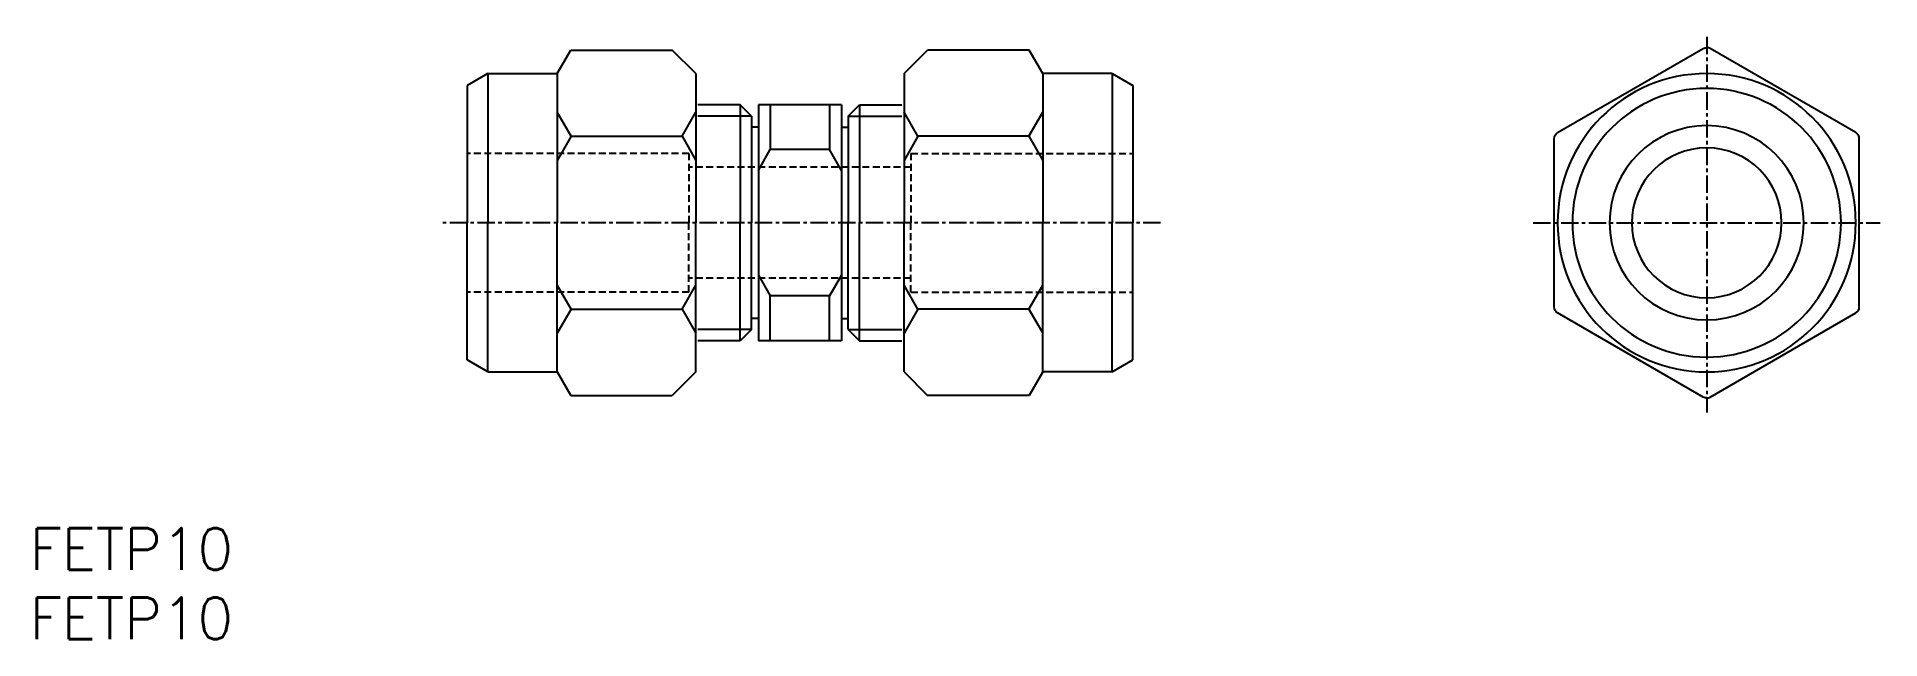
# Model space of a CAD drawing. Extents: x 1 to 133, y 0 to 43.
import ezdxf

# ---------------------------------------------------------------- set-up
doc = ezdxf.new("R2010")
doc.units = 0
doc.linetypes.add('CENTER', pattern=[2, 1.25, -0.25, 0.25, -0.25])
doc.linetypes.add('DASHED', pattern=[0.75, 0.5, -0.25])
doc.layers.get('0').update_dxf_attribs({"linetype": 'CONTINUOUS'})
doc.layers.add('CENTER', color=1, linetype='CENTER')
doc.styles.get("Standard").update_dxf_attribs({"font": 'txt.shx'})

# ---------------------------------------------------------------- blocks, each defined once
blk = doc.blocks.new('*U8')
at = {"color": 7, "linetype": 'CONTINUOUS'}
blk.add_text('FETP10', height=3, dxfattribs=at).set_placement((0, 0))
blk = doc.blocks.new('*U9')
at = {"color": 7, "linetype": 'CONTINUOUS'}
blk.add_text('FETP10', height=3, dxfattribs=at).set_placement((0, 5))

msp = doc.modelspace()

# ---------------------------------------------------------------- linework, layer by layer
at = {"color": 7, "linetype": 'CONTINUOUS'}
for p, q in [((38.02, 40.75), (39, 42.45)), ((39, 42.45), (46.32, 42.45)), ((48.02, 40.75), (46.32, 42.45)), ((63.02, 40.75), (64.72, 42.45)), ((72.03, 42.45), (64.72, 42.45)), ((73.02, 40.75), (72.03, 42.45)), ((33.02, 40.75), (31.52, 39.88)), ((31.52, 39.88), (31.52, 30)), ((33.02, 40.75), (33.02, 30)), ((33.02, 40.75), (38.02, 40.75)), ((38.02, 40.75), (38.02, 30)), ((48.02, 40.75), (48.02, 30)), ((63.02, 40.75), (63.02, 30)), ((73.02, 40.75), (73.02, 30)), ((78.02, 40.75), (73.02, 40.75)), ((78.02, 40.75), (78.02, 30)), ((78.02, 40.75), (79.52, 39.88)), ((79.52, 39.88), (79.52, 30)), ((39.02, 36.23), (38.02, 37.96)), ((47.02, 36.23), (48.02, 37.96)), ((51.22, 38.5), (48.17, 38.5)), ((51.22, 38.5), (51.22, 30)), ((52.03, 37.69), (51.22, 38.5)), ((52.03, 37.69), (52.03, 30)), ((52.52, 38.5), (52.52, 21.5)), ((58.52, 38.5), (52.52, 38.5)), ((53.38, 38.5), (53.38, 35.27)), ((57.65, 38.5), (57.65, 35.27)), ((58.52, 38.5), (58.52, 21.5)), ((59, 37.69), (59.81, 38.5)), ((59, 37.69), (59, 30)), ((59.81, 38.5), (59.81, 30)), ((59.81, 38.5), (62.86, 38.5)), ((64.02, 36.23), (63.02, 37.96)), ((72.02, 36.23), (73.02, 37.96)), ((39.02, 36.23), (38.02, 34.49)), ((39.02, 36.23), (47.02, 36.23)), ((47.02, 36.23), (48.02, 34.49)), ((52.52, 36.9), (52.03, 36.9)), ((58.52, 36.9), (59, 36.9)), ((64.02, 36.23), (63.02, 34.49)), ((72.02, 36.23), (64.02, 36.23)), ((72.02, 36.23), (73.02, 34.49)), ((52.52, 33.77), (53.38, 35.27)), ((57.65, 35.27), (53.38, 35.27)), ((58.52, 33.77), (57.65, 35.27)), ((31.52, 20.12), (31.52, 30)), ((33.02, 19.25), (33.02, 30)), ((38.02, 19.25), (38.02, 30)), ((48.02, 19.25), (48.02, 30)), ((51.22, 21.5), (51.22, 30)), ((52.03, 22.31), (52.03, 30)), ((59, 22.31), (59, 30)), ((59.81, 21.5), (59.81, 30)), ((63.02, 19.25), (63.02, 30)), ((73.02, 19.25), (73.02, 30)), ((78.02, 19.25), (78.02, 30)), ((79.52, 20.12), (79.52, 30)), ((39.02, 23.77), (38.02, 25.51)), ((47.02, 23.77), (48.02, 25.51)), ((52.52, 26.23), (53.38, 24.73)), ((58.52, 26.23), (57.65, 24.73)), ((64.02, 23.77), (63.02, 25.51)), ((72.02, 23.77), (73.02, 25.51)), ((53.38, 21.5), (53.38, 24.73)), ((57.65, 24.73), (53.38, 24.73)), ((57.65, 21.5), (57.65, 24.73)), ((39.02, 23.77), (38.02, 22.04)), ((39.02, 23.77), (47.02, 23.77)), ((47.02, 23.77), (48.02, 22.04)), ((52.52, 23.1), (52.03, 23.1)), ((58.52, 23.1), (59, 23.1)), ((64.02, 23.77), (63.02, 22.04)), ((72.02, 23.77), (64.02, 23.77)), ((72.02, 23.77), (73.02, 22.04)), ((51.22, 21.5), (48.17, 21.5)), ((52.03, 22.31), (51.22, 21.5)), ((58.52, 21.5), (52.52, 21.5)), ((59, 22.31), (59.81, 21.5)), ((59.81, 21.5), (62.86, 21.5)), ((33.02, 19.25), (31.52, 20.12)), ((78.02, 19.25), (79.52, 20.12)), ((33.02, 19.25), (38.02, 19.25)), ((38.02, 19.25), (39, 17.55)), ((48.02, 19.25), (46.32, 17.55)), ((63.02, 19.25), (64.72, 17.55)), ((73.02, 19.25), (72.03, 17.55)), ((78.02, 19.25), (73.02, 19.25)), ((39, 17.55), (46.32, 17.55)), ((72.03, 17.55), (64.72, 17.55))]:
    msp.add_line(p, q, dxfattribs=at)
at = {"color": 3, "linetype": 'CONTINUOUS'}
for p, q in [((52.03, 37.69), (48.17, 37.69)), ((59, 37.69), (62.86, 37.69)), ((52.03, 22.31), (48.17, 22.31)), ((59, 22.31), (62.86, 22.31))]:
    msp.add_line(p, q, dxfattribs=at)
at = {"color": 3, "linetype": 'DASHED'}
for p, q in [((47.52, 35), (31.52, 35)), ((47.52, 35), (47.52, 30)), ((63.52, 35), (79.52, 35)), ((63.52, 35), (63.52, 30)), ((63.52, 34), (47.52, 34)), ((47.52, 25), (47.52, 30)), ((63.52, 25), (63.52, 30)), ((63.52, 26), (47.52, 26)), ((47.52, 25), (31.52, 25)), ((63.52, 25), (79.52, 25))]:
    msp.add_line(p, q, dxfattribs=at)
at = {"color": 7, "linetype": 'CONTINUOUS'}
for points in [[(120.88, 17.38, -0.131652), (120.63, 17.44), (110.13, 23.5, -0.267949), (109.88, 23.94), (109.88, 36.06, -0.267949), (110.13, 36.5), (120.63, 42.56, -0.131652), (120.88, 42.62)], [(120.88, 17.38, 0.131652), (121.13, 17.44), (131.63, 23.5, 0.267949), (131.88, 23.94), (131.88, 36.06, 0.267949), (131.63, 36.5), (121.13, 42.56, 0.131652), (120.88, 42.62)]]:
    msp.add_lwpolyline(points, format="xyb", dxfattribs=at)
for radius, start, end in [(10.75, 90, 270), (10.75, 270, 90), (9.68, 90, 270), (9.68, 270, 90), (7, 90, 270), (7, 270, 90), (5.4, 90, 270), (5.4, 270, 90)]:
    msp.add_arc((120.88, 30), radius, start, end, dxfattribs=at)
at = {"layer": 'CENTER', "color": 1, "linetype": 'CENTER'}
for p, q in [((120.88, 43.4), (120.88, 16.34)), ((81.52, 30), (29.52, 30)), ((108.38, 30), (133.38, 30))]:
    msp.add_line(p, q, dxfattribs=at)

# ---------------------------------------------------------------- block references
at = {"color": 7, "linetype": 'CONTINUOUS'}
for name in ['*U9', '*U8']:
    msp.add_blockref(name, (0, 0), dxfattribs=at)

doc.saveas('drawing.dxf')
